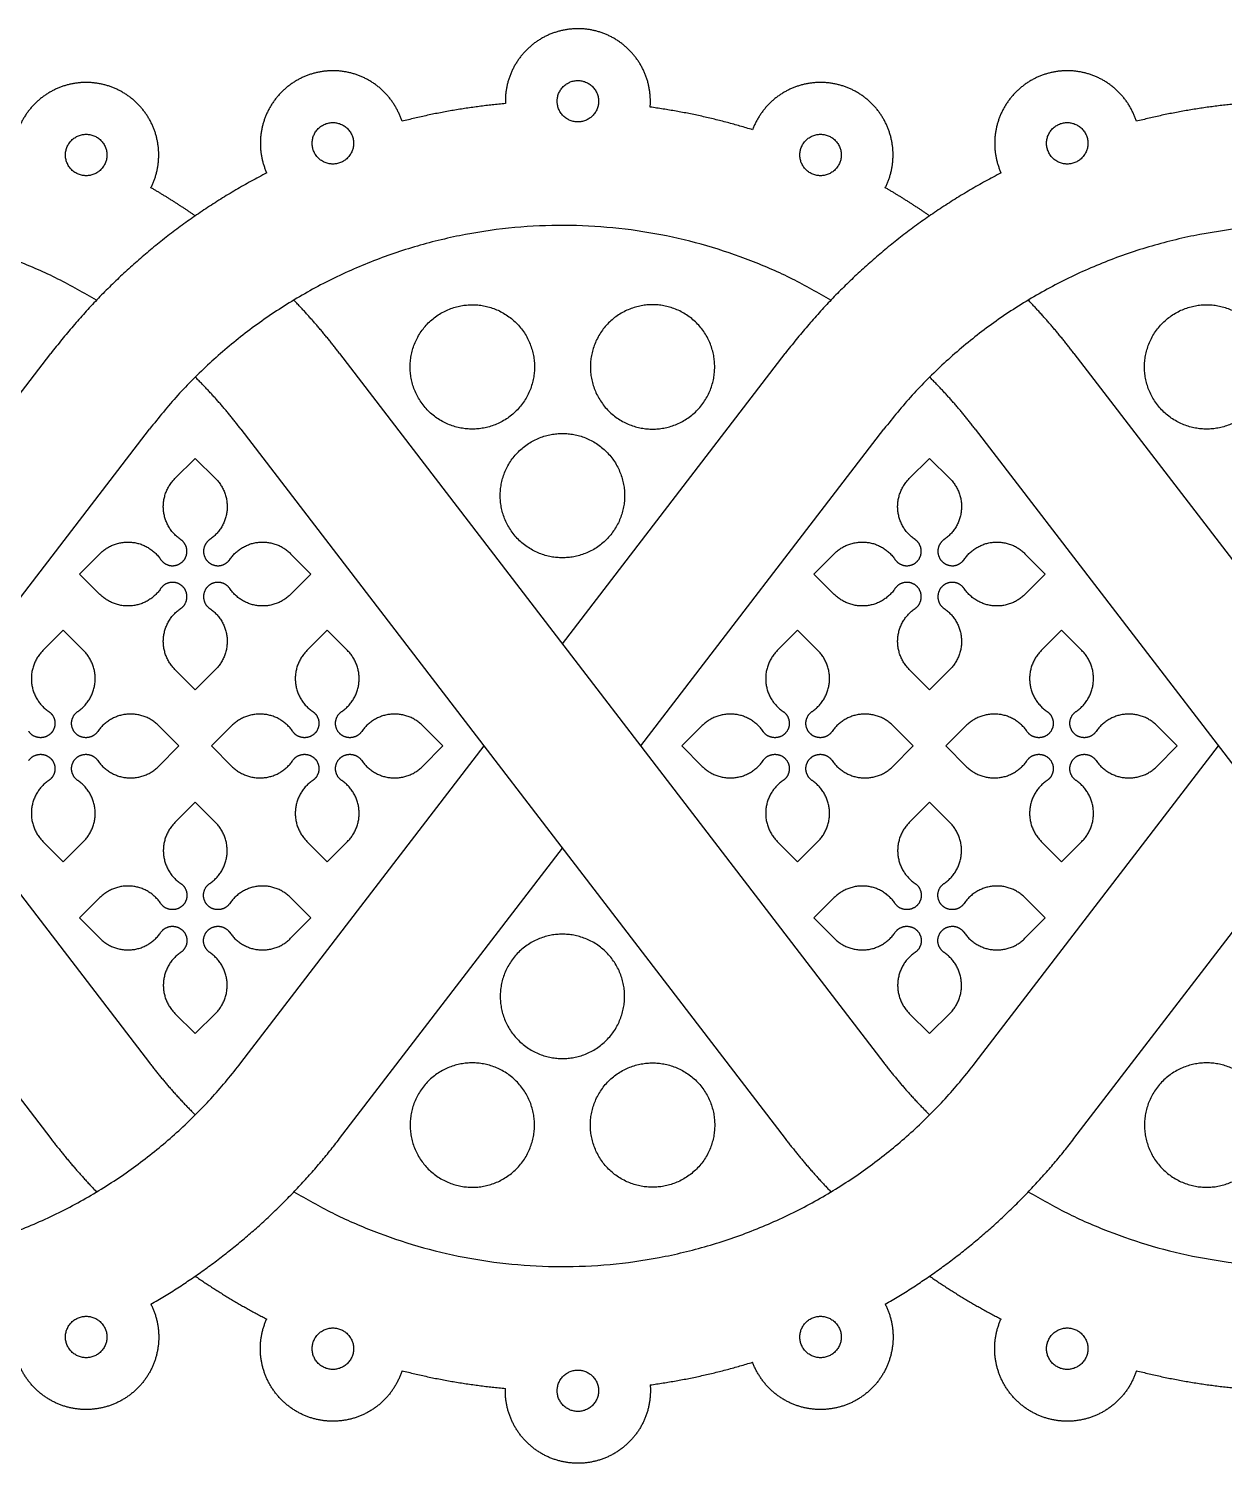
# Model space of a CAD drawing. Header units: millimetres. Extents: x -117 to 119, y -123 to 112.
# Drawn here: x -66.51 to -47.95, y -110.61 to -88.34 of the extents above; entities that cross this region are included whole.
import ezdxf

# ---------------------------------------------------------------- set-up
doc = ezdxf.new("R2010")
doc.units = ezdxf.units.MM
doc.header["$MEASUREMENT"] = 0
doc.layers.add('Layer 03', color=5, linetype='Continuous')

msp = doc.modelspace()

# ---------------------------------------------------------------- linework, layer by layer
at = {"layer": 'Layer 03'}
for p, q in [((-73.088, -93.378), (-64.638, -104.391)), ((-69.629, -97.886), (-66.169, -93.378)), ((-61.687, -93.378), (-53.236, -104.391)), ((-58.227, -97.886), (-54.768, -93.378)), ((-50.285, -93.378), (-41.835, -104.391)), ((-74.62, -94.553), (-66.169, -105.566)), ((-68.412, -99.472), (-64.638, -94.553)), ((-63.218, -94.553), (-54.768, -105.566)), ((-57.011, -99.472), (-53.236, -94.553)), ((-51.817, -94.553), (-43.366, -105.566)), ((-64.244, -95.322), (-63.928, -95.007)), ((-63.928, -95.007), (-63.612, -95.322)), ((-52.842, -95.322), (-52.527, -95.007)), ((-52.527, -95.007), (-52.211, -95.322)), ((-65.724, -96.803), (-65.408, -96.487)), ((-62.448, -96.487), (-62.132, -96.803)), ((-54.323, -96.803), (-54.007, -96.487)), ((-51.046, -96.487), (-50.731, -96.803)), ((-65.408, -97.118), (-65.724, -96.803)), ((-62.132, -96.803), (-62.448, -97.118)), ((-54.007, -97.118), (-54.323, -96.803)), ((-50.731, -96.803), (-51.046, -97.118)), ((-65.977, -97.676), (-66.293, -97.992)), ((-65.661, -97.992), (-65.977, -97.676)), ((-61.879, -97.676), (-62.195, -97.992)), ((-61.563, -97.992), (-61.879, -97.676)), ((-54.576, -97.676), (-54.891, -97.992)), ((-54.26, -97.992), (-54.576, -97.676)), ((-50.478, -97.676), (-50.793, -97.992)), ((-50.162, -97.992), (-50.478, -97.676)), ((-63.928, -98.599), (-64.244, -98.283)), ((-63.612, -98.283), (-63.928, -98.599)), ((-52.527, -98.599), (-52.842, -98.283)), ((-52.211, -98.283), (-52.527, -98.599)), ((-64.181, -99.472), (-64.497, -99.156)), ((-63.359, -99.156), (-63.675, -99.472)), ((-60.083, -99.472), (-60.399, -99.156)), ((-56.056, -99.156), (-56.372, -99.472)), ((-52.78, -99.472), (-53.095, -99.156)), ((-51.958, -99.156), (-52.274, -99.472)), ((-48.682, -99.472), (-48.997, -99.156)), ((-64.497, -99.788), (-64.181, -99.472)), ((-63.675, -99.472), (-63.359, -99.788)), ((-63.218, -104.391), (-59.444, -99.472)), ((-60.399, -99.788), (-60.083, -99.472)), ((-56.372, -99.472), (-56.056, -99.788)), ((-53.095, -99.788), (-52.78, -99.472)), ((-52.274, -99.472), (-51.958, -99.788)), ((-51.817, -104.391), (-48.043, -99.472)), ((-48.997, -99.788), (-48.682, -99.472)), ((-63.928, -100.345), (-64.244, -100.661)), ((-63.612, -100.661), (-63.928, -100.345)), ((-52.527, -100.345), (-52.842, -100.661)), ((-52.211, -100.661), (-52.527, -100.345)), ((-66.293, -100.952), (-65.977, -101.268)), ((-65.977, -101.268), (-65.661, -100.952)), ((-62.195, -100.952), (-61.879, -101.268)), ((-61.879, -101.268), (-61.563, -100.952)), ((-61.687, -105.566), (-58.227, -101.058)), ((-54.891, -100.952), (-54.576, -101.268)), ((-54.576, -101.268), (-54.26, -100.952)), ((-50.793, -100.952), (-50.478, -101.268)), ((-50.478, -101.268), (-50.162, -100.952)), ((-50.285, -105.566), (-46.826, -101.058)), ((-65.408, -101.826), (-65.724, -102.141)), ((-62.132, -102.141), (-62.448, -101.826)), ((-54.007, -101.826), (-54.323, -102.141)), ((-50.731, -102.141), (-51.046, -101.826)), ((-65.724, -102.141), (-65.408, -102.457)), ((-62.448, -102.457), (-62.132, -102.141)), ((-54.323, -102.141), (-54.007, -102.457)), ((-51.046, -102.457), (-50.731, -102.141)), ((-64.244, -103.622), (-63.928, -103.937)), ((-63.928, -103.937), (-63.612, -103.622)), ((-52.842, -103.622), (-52.527, -103.937)), ((-52.527, -103.937), (-52.211, -103.622))]:
    msp.add_line(p, q, dxfattribs=at)
for points, weights, knots in [([(-56.865, -89.555), (-56.826, -89.071), (-57.151, -88.711), (-57.476, -88.35), (-57.96, -88.339), (-58.445, -88.327), (-58.787, -88.671), (-59.129, -89.016), (-59.113, -89.501)], [1, 0.918404448974, 1, 0.918404448974, 1, 0.918404448974, 1, 0.918404448974, 1], [10.855154, 10.855154, 10.855154, 12.278841, 12.278841, 13.702528, 13.702528, 15.126215, 15.126215, 16.549902, 16.549902, 16.549902]), ([(-60.718, -89.776), (-60.865, -89.314), (-61.302, -89.103), (-61.738, -88.892), (-62.192, -89.065), (-62.645, -89.238), (-62.831, -89.686), (-63.017, -90.134), (-62.819, -90.577)], [1, 0.918404448974, 1, 0.918404448974, 1, 0.918404448974, 1, 0.918404448974, 1], [0.538457, 0.538457, 0.538457, 1.962144, 1.962144, 3.385831, 3.385831, 4.809518, 4.809518, 6.233205, 6.233205, 6.233205]), ([(-49.316, -89.776), (-49.463, -89.314), (-49.9, -89.103), (-50.337, -88.892), (-50.79, -89.065), (-51.244, -89.238), (-51.43, -89.686), (-51.616, -90.134), (-51.418, -90.577)], [1, 0.918404448974, 1, 0.918404448974, 1, 0.918404448974, 1, 0.918404448974, 1], [0.538457, 0.538457, 0.538457, 1.962144, 1.962144, 3.385831, 3.385831, 4.809518, 4.809518, 6.233205, 6.233205, 6.233205]), ([(-64.616, -90.807), (-64.397, -90.374), (-64.561, -89.917), (-64.726, -89.461), (-65.17, -89.267), (-65.615, -89.073), (-66.061, -89.262), (-66.508, -89.452), (-66.677, -89.907)], [1, 0.918404448974, 1, 0.918404448974, 1, 0.918404448974, 1, 0.918404448974, 1], [10.176278, 10.176278, 10.176278, 11.599965, 11.599965, 13.023652, 13.023652, 14.447339, 14.447339, 15.871026, 15.871026, 15.871026]), ([(-57.666, -89.464), (-57.666, -89.143), (-57.987, -89.143), (-58.309, -89.143), (-58.309, -89.464), (-58.309, -89.786), (-57.987, -89.786), (-57.666, -89.786), (-57.666, -89.464)], [1, 0.707106781187, 1, 0.707106781187, 1, 0.707106781187, 1, 0.707106781187, 1], [0, 0, 0, 0.785398, 0.785398, 1.570796, 1.570796, 2.356194, 2.356194, 3.141593, 3.141593, 3.141593]), ([(-53.215, -90.807), (-52.996, -90.374), (-53.16, -89.917), (-53.324, -89.461), (-53.769, -89.267), (-54.213, -89.073), (-54.66, -89.262), (-55.106, -89.452), (-55.275, -89.907)], [1, 0.918404448974, 1, 0.918404448974, 1, 0.918404448974, 1, 0.918404448974, 1], [10.176278, 10.176278, 10.176278, 11.599965, 11.599965, 13.023652, 13.023652, 14.447339, 14.447339, 15.871026, 15.871026, 15.871026]), ([(-61.469, -90.117), (-61.469, -89.795), (-61.791, -89.795), (-62.113, -89.795), (-62.113, -90.117), (-62.113, -90.439), (-61.791, -90.439), (-61.469, -90.439), (-61.469, -90.117)], [1, 0.707106781187, 1, 0.707106781187, 1, 0.707106781187, 1, 0.707106781187, 1], [0, 0, 0, 0.785398, 0.785398, 1.570796, 1.570796, 2.356194, 2.356194, 3.141593, 3.141593, 3.141593]), ([(-50.068, -90.117), (-50.068, -89.795), (-50.39, -89.795), (-50.711, -89.795), (-50.711, -90.117), (-50.711, -90.439), (-50.39, -90.439), (-50.068, -90.439), (-50.068, -90.117)], [1, 0.707106781187, 1, 0.707106781187, 1, 0.707106781187, 1, 0.707106781187, 1], [0, 0, 0, 0.785398, 0.785398, 1.570796, 1.570796, 2.356194, 2.356194, 3.141593, 3.141593, 3.141593]), ([(-65.299, -90.299), (-65.299, -89.977), (-65.621, -89.977), (-65.943, -89.977), (-65.943, -90.299), (-65.943, -90.62), (-65.621, -90.62), (-65.299, -90.62), (-65.299, -90.299)], [1, 0.707106781187, 1, 0.707106781187, 1, 0.707106781187, 1, 0.707106781187, 1], [0, 0, 0, 0.785398, 0.785398, 1.570796, 1.570796, 2.356194, 2.356194, 3.141593, 3.141593, 3.141593]), ([(-53.898, -90.299), (-53.898, -89.977), (-54.22, -89.977), (-54.541, -89.977), (-54.541, -90.299), (-54.541, -90.62), (-54.22, -90.62), (-53.898, -90.62), (-53.898, -90.299)], [1, 0.707106781187, 1, 0.707106781187, 1, 0.707106781187, 1, 0.707106781187, 1], [0, 0, 0, 0.785398, 0.785398, 1.570796, 1.570796, 2.356194, 2.356194, 3.141593, 3.141593, 3.141593]), ([(-59.627, -94.553), (-58.661, -94.553), (-58.661, -93.588), (-58.661, -92.623), (-59.627, -92.623), (-60.592, -92.623), (-60.592, -93.588), (-60.592, -94.553), (-59.627, -94.553)], [1, 0.707106781187, 1, 0.707106781187, 1, 0.707106781187, 1, 0.707106781187, 1], [0, 0, 0, 2.356194, 2.356194, 4.712389, 4.712389, 7.068583, 7.068583, 9.424778, 9.424778, 9.424778]), ([(-56.828, -94.553), (-57.793, -94.553), (-57.793, -93.588), (-57.793, -92.623), (-56.828, -92.623), (-55.863, -92.623), (-55.863, -93.588), (-55.863, -94.553), (-56.828, -94.553)], [1, 0.707106781187, 1, 0.707106781187, 1, 0.707106781187, 1, 0.707106781187, 1], [0, 0, 0, 2.356194, 2.356194, 4.712389, 4.712389, 7.068583, 7.068583, 9.424778, 9.424778, 9.424778]), ([(-48.225, -94.553), (-47.26, -94.553), (-47.26, -93.588), (-47.26, -92.623), (-48.225, -92.623), (-49.19, -92.623), (-49.19, -93.588), (-49.19, -94.553), (-48.225, -94.553)], [1, 0.707106781187, 1, 0.707106781187, 1, 0.707106781187, 1, 0.707106781187, 1], [0, 0, 0, 2.356194, 2.356194, 4.712389, 4.712389, 7.068583, 7.068583, 9.424778, 9.424778, 9.424778]), ([(-58.227, -96.551), (-57.262, -96.551), (-57.262, -95.586), (-57.262, -94.621), (-58.227, -94.621), (-59.193, -94.621), (-59.193, -95.586), (-59.193, -96.551), (-58.227, -96.551)], [1, 0.707106781187, 1, 0.707106781187, 1, 0.707106781187, 1, 0.707106781187, 1], [0, 0, 0, 2.356194, 2.356194, 4.712389, 4.712389, 7.068583, 7.068583, 9.424778, 9.424778, 9.424778]), ([(-64.155, -96.266), (-64.394, -96.103), (-64.421, -95.815), (-64.448, -95.527), (-64.244, -95.322)], [1, 0.904863889332, 1, 0.904863889332, 1], [40.235161, 40.235161, 40.235161, 41.044166, 41.044166, 41.853171, 41.853171, 41.853171]), ([(-63.612, -95.322), (-63.408, -95.527), (-63.435, -95.815), (-63.462, -96.103), (-63.701, -96.266)], [1, 0.904863889332, 1, 0.904863889332, 1], [20.19797, 20.19797, 20.19797, 21.006976, 21.006976, 21.815981, 21.815981, 21.815981]), ([(-52.753, -96.266), (-52.993, -96.103), (-53.02, -95.815), (-53.047, -95.527), (-52.842, -95.322)], [1, 0.904863889332, 1, 0.904863889332, 1], [40.235161, 40.235161, 40.235161, 41.044166, 41.044166, 41.853171, 41.853171, 41.853171]), ([(-52.211, -95.322), (-52.006, -95.527), (-52.034, -95.815), (-52.061, -96.103), (-52.3, -96.266)], [1, 0.904863889332, 1, 0.904863889332, 1], [20.19797, 20.19797, 20.19797, 21.006976, 21.006976, 21.815981, 21.815981, 21.815981]), ([(-65.408, -96.487), (-65.204, -96.282), (-64.916, -96.309), (-64.628, -96.337), (-64.465, -96.576)], [1, 0.904854530768, 1, 0.904854530768, 1], [37.441541, 37.441541, 37.441541, 38.250627, 38.250627, 39.059714, 39.059714, 39.059714]), ([(-64.465, -96.576), (-64.406, -96.663), (-64.301, -96.673), (-64.197, -96.682), (-64.122, -96.608), (-64.048, -96.534), (-64.058, -96.429), (-64.068, -96.325), (-64.155, -96.266)], [1, 0.904841645654, 1, 0.904841645654, 1, 0.904841645654, 1, 0.904841645654, 1], [39.059714, 39.059714, 39.059714, 39.353575, 39.353575, 39.647437, 39.647437, 39.941299, 39.941299, 40.235161, 40.235161, 40.235161]), ([(-63.701, -96.266), (-63.788, -96.325), (-63.798, -96.429), (-63.808, -96.534), (-63.734, -96.608), (-63.659, -96.682), (-63.555, -96.673), (-63.45, -96.663), (-63.391, -96.576)], [1, 0.904841645653, 1, 0.904841645653, 1, 0.904841645653, 1, 0.904841645653, 1], [21.815981, 21.815981, 21.815981, 22.109843, 22.109843, 22.403704, 22.403704, 22.697566, 22.697566, 22.991428, 22.991428, 22.991428]), ([(-63.391, -96.576), (-63.228, -96.337), (-62.94, -96.309), (-62.652, -96.282), (-62.448, -96.487)], [1, 0.904854530768, 1, 0.904854530768, 1], [22.991428, 22.991428, 22.991428, 23.800514, 23.800514, 24.6096, 24.6096, 24.6096]), ([(-54.007, -96.487), (-53.802, -96.282), (-53.514, -96.309), (-53.226, -96.337), (-53.064, -96.576)], [1, 0.904854530768, 1, 0.904854530768, 1], [37.441541, 37.441541, 37.441541, 38.250627, 38.250627, 39.059714, 39.059714, 39.059714]), ([(-53.064, -96.576), (-53.005, -96.663), (-52.9, -96.673), (-52.795, -96.682), (-52.721, -96.608), (-52.647, -96.534), (-52.657, -96.429), (-52.667, -96.325), (-52.753, -96.266)], [1, 0.904841645654, 1, 0.904841645654, 1, 0.904841645654, 1, 0.904841645654, 1], [39.059714, 39.059714, 39.059714, 39.353575, 39.353575, 39.647437, 39.647437, 39.941299, 39.941299, 40.235161, 40.235161, 40.235161]), ([(-52.3, -96.266), (-52.387, -96.325), (-52.397, -96.429), (-52.407, -96.534), (-52.332, -96.608), (-52.258, -96.682), (-52.153, -96.673), (-52.049, -96.663), (-51.99, -96.576)], [1, 0.904841645653, 1, 0.904841645653, 1, 0.904841645653, 1, 0.904841645653, 1], [21.815981, 21.815981, 21.815981, 22.109843, 22.109843, 22.403704, 22.403704, 22.697566, 22.697566, 22.991428, 22.991428, 22.991428]), ([(-51.99, -96.576), (-51.827, -96.337), (-51.539, -96.309), (-51.251, -96.282), (-51.046, -96.487)], [1, 0.904854530768, 1, 0.904854530768, 1], [22.991428, 22.991428, 22.991428, 23.800514, 23.800514, 24.6096, 24.6096, 24.6096]), ([(-64.465, -97.029), (-64.628, -97.269), (-64.916, -97.296), (-65.204, -97.323), (-65.408, -97.118)], [1, 0.904854530768, 1, 0.904854530768, 1], [34.487142, 34.487142, 34.487142, 35.296228, 35.296228, 36.105314, 36.105314, 36.105314]), ([(-64.155, -97.34), (-64.068, -97.281), (-64.058, -97.176), (-64.048, -97.071), (-64.122, -96.997), (-64.197, -96.923), (-64.301, -96.933), (-64.406, -96.942), (-64.465, -97.029)], [1, 0.904841645653, 1, 0.904841645653, 1, 0.904841645653, 1, 0.904841645653, 1], [33.311695, 33.311695, 33.311695, 33.605557, 33.605557, 33.899418, 33.899418, 34.19328, 34.19328, 34.487142, 34.487142, 34.487142]), ([(-63.391, -97.029), (-63.45, -96.942), (-63.555, -96.933), (-63.659, -96.923), (-63.734, -96.997), (-63.808, -97.071), (-63.798, -97.176), (-63.788, -97.281), (-63.701, -97.34)], [1, 0.904841645653, 1, 0.904841645653, 1, 0.904841645653, 1, 0.904841645653, 1], [27.564, 27.564, 27.564, 27.857861, 27.857861, 28.151723, 28.151723, 28.445585, 28.445585, 28.739447, 28.739447, 28.739447]), ([(-62.448, -97.118), (-62.652, -97.323), (-62.94, -97.296), (-63.228, -97.269), (-63.391, -97.029)], [1, 0.904854530768, 1, 0.904854530768, 1], [25.945827, 25.945827, 25.945827, 26.754913, 26.754913, 27.564, 27.564, 27.564]), ([(-53.064, -97.029), (-53.226, -97.269), (-53.514, -97.296), (-53.802, -97.323), (-54.007, -97.118)], [1, 0.904854530768, 1, 0.904854530768, 1], [34.487142, 34.487142, 34.487142, 35.296228, 35.296228, 36.105314, 36.105314, 36.105314]), ([(-52.753, -97.34), (-52.667, -97.281), (-52.657, -97.176), (-52.647, -97.071), (-52.721, -96.997), (-52.795, -96.923), (-52.9, -96.933), (-53.005, -96.942), (-53.064, -97.029)], [1, 0.904841645653, 1, 0.904841645653, 1, 0.904841645653, 1, 0.904841645653, 1], [33.311695, 33.311695, 33.311695, 33.605557, 33.605557, 33.899418, 33.899418, 34.19328, 34.19328, 34.487142, 34.487142, 34.487142]), ([(-51.99, -97.029), (-52.049, -96.942), (-52.153, -96.933), (-52.258, -96.923), (-52.332, -96.997), (-52.407, -97.071), (-52.397, -97.176), (-52.387, -97.281), (-52.3, -97.34)], [1, 0.904841645653, 1, 0.904841645653, 1, 0.904841645653, 1, 0.904841645653, 1], [27.564, 27.564, 27.564, 27.857861, 27.857861, 28.151723, 28.151723, 28.445585, 28.445585, 28.739447, 28.739447, 28.739447]), ([(-51.046, -97.118), (-51.251, -97.323), (-51.539, -97.296), (-51.827, -97.269), (-51.99, -97.029)], [1, 0.904854530768, 1, 0.904854530768, 1], [25.945827, 25.945827, 25.945827, 26.754913, 26.754913, 27.564, 27.564, 27.564]), ([(-64.244, -98.283), (-64.448, -98.078), (-64.421, -97.79), (-64.394, -97.502), (-64.155, -97.34)], [1, 0.904863889332, 1, 0.904863889332, 1], [31.693684, 31.693684, 31.693684, 32.50269, 32.50269, 33.311695, 33.311695, 33.311695]), ([(-63.701, -97.34), (-63.462, -97.502), (-63.435, -97.79), (-63.408, -98.078), (-63.612, -98.283)], [1, 0.904863889332, 1, 0.904863889332, 1], [28.739447, 28.739447, 28.739447, 29.548452, 29.548452, 30.357457, 30.357457, 30.357457]), ([(-52.842, -98.283), (-53.047, -98.078), (-53.02, -97.79), (-52.993, -97.502), (-52.753, -97.34)], [1, 0.904863889332, 1, 0.904863889332, 1], [31.693684, 31.693684, 31.693684, 32.50269, 32.50269, 33.311695, 33.311695, 33.311695]), ([(-52.3, -97.34), (-52.061, -97.502), (-52.034, -97.79), (-52.006, -98.078), (-52.211, -98.283)], [1, 0.904863889332, 1, 0.904863889332, 1], [28.739447, 28.739447, 28.739447, 29.548452, 29.548452, 30.357457, 30.357457, 30.357457]), ([(-66.293, -97.992), (-66.497, -98.196), (-66.47, -98.484), (-66.443, -98.772), (-66.204, -98.935)], [1, 0.904863889332, 1, 0.904863889332, 1], [31.693684, 31.693684, 31.693684, 32.50269, 32.50269, 33.311695, 33.311695, 33.311695]), ([(-65.75, -98.935), (-65.511, -98.772), (-65.484, -98.484), (-65.457, -98.196), (-65.661, -97.992)], [1, 0.904863889332, 1, 0.904863889332, 1], [28.739447, 28.739447, 28.739447, 29.548452, 29.548452, 30.357457, 30.357457, 30.357457]), ([(-62.195, -97.992), (-62.399, -98.196), (-62.372, -98.484), (-62.345, -98.772), (-62.106, -98.935)], [1, 0.904863889332, 1, 0.904863889332, 1], [31.693684, 31.693684, 31.693684, 32.50269, 32.50269, 33.311695, 33.311695, 33.311695]), ([(-61.652, -98.935), (-61.413, -98.772), (-61.386, -98.484), (-61.359, -98.196), (-61.563, -97.992)], [1, 0.904863889332, 1, 0.904863889332, 1], [28.739447, 28.739447, 28.739447, 29.548452, 29.548452, 30.357457, 30.357457, 30.357457]), ([(-54.891, -97.992), (-55.096, -98.196), (-55.069, -98.484), (-55.042, -98.772), (-54.802, -98.935)], [1, 0.904863889332, 1, 0.904863889332, 1], [31.693684, 31.693684, 31.693684, 32.50269, 32.50269, 33.311695, 33.311695, 33.311695]), ([(-54.349, -98.935), (-54.11, -98.772), (-54.083, -98.484), (-54.055, -98.196), (-54.26, -97.992)], [1, 0.904863889332, 1, 0.904863889332, 1], [28.739447, 28.739447, 28.739447, 29.548452, 29.548452, 30.357457, 30.357457, 30.357457]), ([(-50.793, -97.992), (-50.998, -98.196), (-50.971, -98.484), (-50.944, -98.772), (-50.704, -98.935)], [1, 0.904863889332, 1, 0.904863889332, 1], [31.693684, 31.693684, 31.693684, 32.50269, 32.50269, 33.311695, 33.311695, 33.311695]), ([(-50.251, -98.935), (-50.012, -98.772), (-49.985, -98.484), (-49.957, -98.196), (-50.162, -97.992)], [1, 0.904863889332, 1, 0.904863889332, 1], [28.739447, 28.739447, 28.739447, 29.548452, 29.548452, 30.357457, 30.357457, 30.357457]), ([(-66.204, -98.935), (-66.117, -98.994), (-66.107, -99.099), (-66.097, -99.203), (-66.171, -99.278), (-66.246, -99.352), (-66.35, -99.342), (-66.455, -99.332), (-66.514, -99.245)], [1, 0.904841645653, 1, 0.904841645653, 1, 0.904841645653, 1, 0.904841645653, 1], [33.311695, 33.311695, 33.311695, 33.605557, 33.605557, 33.899418, 33.899418, 34.19328, 34.19328, 34.487142, 34.487142, 34.487142]), ([(-65.44, -99.245), (-65.499, -99.332), (-65.604, -99.342), (-65.708, -99.352), (-65.783, -99.278), (-65.857, -99.203), (-65.847, -99.099), (-65.837, -98.994), (-65.75, -98.935)], [1, 0.904841645653, 1, 0.904841645653, 1, 0.904841645653, 1, 0.904841645653, 1], [27.564, 27.564, 27.564, 27.857861, 27.857861, 28.151723, 28.151723, 28.445585, 28.445585, 28.739447, 28.739447, 28.739447]), ([(-64.497, -99.156), (-64.701, -98.952), (-64.989, -98.979), (-65.277, -99.006), (-65.44, -99.245)], [1, 0.904854530768, 1, 0.904854530768, 1], [25.945827, 25.945827, 25.945827, 26.754913, 26.754913, 27.564, 27.564, 27.564]), ([(-62.416, -99.245), (-62.579, -99.006), (-62.867, -98.979), (-63.155, -98.952), (-63.359, -99.156)], [1, 0.904854530768, 1, 0.904854530768, 1], [34.487142, 34.487142, 34.487142, 35.296228, 35.296228, 36.105314, 36.105314, 36.105314]), ([(-62.106, -98.935), (-62.019, -98.994), (-62.009, -99.099), (-61.999, -99.203), (-62.073, -99.278), (-62.148, -99.352), (-62.252, -99.342), (-62.357, -99.332), (-62.416, -99.245)], [1, 0.904841645654, 1, 0.904841645654, 1, 0.904841645654, 1, 0.904841645654, 1], [33.311695, 33.311695, 33.311695, 33.605557, 33.605557, 33.899418, 33.899418, 34.19328, 34.19328, 34.487142, 34.487142, 34.487142]), ([(-61.342, -99.245), (-61.401, -99.332), (-61.506, -99.342), (-61.61, -99.352), (-61.685, -99.278), (-61.759, -99.203), (-61.749, -99.099), (-61.739, -98.994), (-61.652, -98.935)], [1, 0.904841645653, 1, 0.904841645653, 1, 0.904841645653, 1, 0.904841645653, 1], [27.564, 27.564, 27.564, 27.857861, 27.857861, 28.151723, 28.151723, 28.445585, 28.445585, 28.739447, 28.739447, 28.739447]), ([(-60.399, -99.156), (-60.603, -98.952), (-60.891, -98.979), (-61.179, -99.006), (-61.342, -99.245)], [1, 0.904854530768, 1, 0.904854530768, 1], [25.945827, 25.945827, 25.945827, 26.754913, 26.754913, 27.564, 27.564, 27.564]), ([(-55.113, -99.245), (-55.275, -99.006), (-55.563, -98.979), (-55.851, -98.952), (-56.056, -99.156)], [1, 0.904854530768, 1, 0.904854530768, 1], [34.487142, 34.487142, 34.487142, 35.296228, 35.296228, 36.105314, 36.105314, 36.105314]), ([(-54.802, -98.935), (-54.716, -98.994), (-54.706, -99.099), (-54.696, -99.203), (-54.77, -99.278), (-54.844, -99.352), (-54.949, -99.342), (-55.054, -99.332), (-55.113, -99.245)], [1, 0.904841645653, 1, 0.904841645653, 1, 0.904841645653, 1, 0.904841645653, 1], [33.311695, 33.311695, 33.311695, 33.605557, 33.605557, 33.899418, 33.899418, 34.19328, 34.19328, 34.487142, 34.487142, 34.487142]), ([(-54.039, -99.245), (-54.098, -99.332), (-54.202, -99.342), (-54.307, -99.352), (-54.381, -99.278), (-54.456, -99.203), (-54.446, -99.099), (-54.436, -98.994), (-54.349, -98.935)], [1, 0.904841645653, 1, 0.904841645653, 1, 0.904841645653, 1, 0.904841645653, 1], [27.564, 27.564, 27.564, 27.857861, 27.857861, 28.151723, 28.151723, 28.445585, 28.445585, 28.739447, 28.739447, 28.739447]), ([(-53.095, -99.156), (-53.3, -98.952), (-53.588, -98.979), (-53.876, -99.006), (-54.039, -99.245)], [1, 0.904854530768, 1, 0.904854530768, 1], [25.945827, 25.945827, 25.945827, 26.754913, 26.754913, 27.564, 27.564, 27.564]), ([(-51.015, -99.245), (-51.177, -99.006), (-51.465, -98.979), (-51.753, -98.952), (-51.958, -99.156)], [1, 0.904854530768, 1, 0.904854530768, 1], [34.487142, 34.487142, 34.487142, 35.296228, 35.296228, 36.105314, 36.105314, 36.105314]), ([(-50.704, -98.935), (-50.618, -98.994), (-50.608, -99.099), (-50.598, -99.203), (-50.672, -99.278), (-50.746, -99.352), (-50.851, -99.342), (-50.956, -99.332), (-51.015, -99.245)], [1, 0.904841645654, 1, 0.904841645654, 1, 0.904841645654, 1, 0.904841645654, 1], [33.311695, 33.311695, 33.311695, 33.605557, 33.605557, 33.899418, 33.899418, 34.19328, 34.19328, 34.487142, 34.487142, 34.487142]), ([(-49.941, -99.245), (-50, -99.332), (-50.104, -99.342), (-50.209, -99.352), (-50.283, -99.278), (-50.358, -99.203), (-50.348, -99.099), (-50.338, -98.994), (-50.251, -98.935)], [1, 0.904841645653, 1, 0.904841645653, 1, 0.904841645653, 1, 0.904841645653, 1], [27.564, 27.564, 27.564, 27.857861, 27.857861, 28.151723, 28.151723, 28.445585, 28.445585, 28.739447, 28.739447, 28.739447]), ([(-48.997, -99.156), (-49.202, -98.952), (-49.49, -98.979), (-49.778, -99.006), (-49.941, -99.245)], [1, 0.904854530768, 1, 0.904854530768, 1], [25.945827, 25.945827, 25.945827, 26.754913, 26.754913, 27.564, 27.564, 27.564]), ([(-66.514, -99.699), (-66.455, -99.612), (-66.35, -99.602), (-66.246, -99.592), (-66.171, -99.666), (-66.097, -99.741), (-66.107, -99.845), (-66.117, -99.95), (-66.204, -100.009)], [1, 0.904841645653, 1, 0.904841645653, 1, 0.904841645653, 1, 0.904841645653, 1], [39.059714, 39.059714, 39.059714, 39.353575, 39.353575, 39.647437, 39.647437, 39.941299, 39.941299, 40.235161, 40.235161, 40.235161]), ([(-65.75, -100.009), (-65.837, -99.95), (-65.847, -99.845), (-65.857, -99.741), (-65.783, -99.666), (-65.708, -99.592), (-65.604, -99.602), (-65.499, -99.612), (-65.44, -99.699)], [1, 0.904841645653, 1, 0.904841645653, 1, 0.904841645653, 1, 0.904841645653, 1], [21.815981, 21.815981, 21.815981, 22.109843, 22.109843, 22.403704, 22.403704, 22.697566, 22.697566, 22.991428, 22.991428, 22.991428]), ([(-65.44, -99.699), (-65.277, -99.938), (-64.989, -99.965), (-64.701, -99.992), (-64.497, -99.788)], [1, 0.904854530768, 1, 0.904854530768, 1], [22.991428, 22.991428, 22.991428, 23.800514, 23.800514, 24.6096, 24.6096, 24.6096]), ([(-63.359, -99.788), (-63.155, -99.992), (-62.867, -99.965), (-62.579, -99.938), (-62.416, -99.699)], [1, 0.904854530768, 1, 0.904854530768, 1], [37.441541, 37.441541, 37.441541, 38.250627, 38.250627, 39.059714, 39.059714, 39.059714]), ([(-62.416, -99.699), (-62.357, -99.612), (-62.252, -99.602), (-62.148, -99.592), (-62.073, -99.666), (-61.999, -99.741), (-62.009, -99.845), (-62.019, -99.95), (-62.106, -100.009)], [1, 0.904841645654, 1, 0.904841645654, 1, 0.904841645654, 1, 0.904841645654, 1], [39.059714, 39.059714, 39.059714, 39.353575, 39.353575, 39.647437, 39.647437, 39.941299, 39.941299, 40.235161, 40.235161, 40.235161]), ([(-61.652, -100.009), (-61.739, -99.95), (-61.749, -99.845), (-61.759, -99.741), (-61.685, -99.666), (-61.61, -99.592), (-61.506, -99.602), (-61.401, -99.612), (-61.342, -99.699)], [1, 0.904841645653, 1, 0.904841645653, 1, 0.904841645653, 1, 0.904841645653, 1], [21.815981, 21.815981, 21.815981, 22.109843, 22.109843, 22.403704, 22.403704, 22.697566, 22.697566, 22.991428, 22.991428, 22.991428]), ([(-61.342, -99.699), (-61.179, -99.938), (-60.891, -99.965), (-60.603, -99.992), (-60.399, -99.788)], [1, 0.904854530768, 1, 0.904854530768, 1], [22.991428, 22.991428, 22.991428, 23.800514, 23.800514, 24.6096, 24.6096, 24.6096]), ([(-56.056, -99.788), (-55.851, -99.992), (-55.563, -99.965), (-55.275, -99.938), (-55.113, -99.699)], [1, 0.904854530768, 1, 0.904854530768, 1], [37.441541, 37.441541, 37.441541, 38.250627, 38.250627, 39.059714, 39.059714, 39.059714]), ([(-55.113, -99.699), (-55.054, -99.612), (-54.949, -99.602), (-54.844, -99.592), (-54.77, -99.666), (-54.696, -99.741), (-54.706, -99.845), (-54.716, -99.95), (-54.802, -100.009)], [1, 0.904841645653, 1, 0.904841645653, 1, 0.904841645653, 1, 0.904841645653, 1], [39.059714, 39.059714, 39.059714, 39.353575, 39.353575, 39.647437, 39.647437, 39.941299, 39.941299, 40.235161, 40.235161, 40.235161]), ([(-54.349, -100.009), (-54.436, -99.95), (-54.446, -99.845), (-54.456, -99.741), (-54.381, -99.666), (-54.307, -99.592), (-54.202, -99.602), (-54.098, -99.612), (-54.039, -99.699)], [1, 0.904841645653, 1, 0.904841645653, 1, 0.904841645653, 1, 0.904841645653, 1], [21.815981, 21.815981, 21.815981, 22.109843, 22.109843, 22.403704, 22.403704, 22.697566, 22.697566, 22.991428, 22.991428, 22.991428]), ([(-54.039, -99.699), (-53.876, -99.938), (-53.588, -99.965), (-53.3, -99.992), (-53.095, -99.788)], [1, 0.904854530768, 1, 0.904854530768, 1], [22.991428, 22.991428, 22.991428, 23.800514, 23.800514, 24.6096, 24.6096, 24.6096]), ([(-51.958, -99.788), (-51.753, -99.992), (-51.465, -99.965), (-51.177, -99.938), (-51.015, -99.699)], [1, 0.904854530768, 1, 0.904854530768, 1], [37.441541, 37.441541, 37.441541, 38.250627, 38.250627, 39.059714, 39.059714, 39.059714]), ([(-51.015, -99.699), (-50.956, -99.612), (-50.851, -99.602), (-50.746, -99.592), (-50.672, -99.666), (-50.598, -99.741), (-50.608, -99.845), (-50.618, -99.95), (-50.704, -100.009)], [1, 0.904841645654, 1, 0.904841645654, 1, 0.904841645654, 1, 0.904841645654, 1], [39.059714, 39.059714, 39.059714, 39.353575, 39.353575, 39.647437, 39.647437, 39.941299, 39.941299, 40.235161, 40.235161, 40.235161]), ([(-50.251, -100.009), (-50.338, -99.95), (-50.348, -99.845), (-50.358, -99.741), (-50.283, -99.666), (-50.209, -99.592), (-50.104, -99.602), (-50, -99.612), (-49.941, -99.699)], [1, 0.904841645653, 1, 0.904841645653, 1, 0.904841645653, 1, 0.904841645653, 1], [21.815981, 21.815981, 21.815981, 22.109843, 22.109843, 22.403704, 22.403704, 22.697566, 22.697566, 22.991428, 22.991428, 22.991428]), ([(-49.941, -99.699), (-49.778, -99.938), (-49.49, -99.965), (-49.202, -99.992), (-48.997, -99.788)], [1, 0.904854530768, 1, 0.904854530768, 1], [22.991428, 22.991428, 22.991428, 23.800514, 23.800514, 24.6096, 24.6096, 24.6096]), ([(-66.204, -100.009), (-66.443, -100.172), (-66.47, -100.46), (-66.497, -100.748), (-66.293, -100.952)], [1, 0.904863889332, 1, 0.904863889332, 1], [40.235161, 40.235161, 40.235161, 41.044166, 41.044166, 41.853171, 41.853171, 41.853171]), ([(-65.661, -100.952), (-65.457, -100.748), (-65.484, -100.46), (-65.511, -100.172), (-65.75, -100.009)], [1, 0.904863889332, 1, 0.904863889332, 1], [20.19797, 20.19797, 20.19797, 21.006976, 21.006976, 21.815981, 21.815981, 21.815981]), ([(-62.106, -100.009), (-62.345, -100.172), (-62.372, -100.46), (-62.399, -100.748), (-62.195, -100.952)], [1, 0.904863889332, 1, 0.904863889332, 1], [40.235161, 40.235161, 40.235161, 41.044166, 41.044166, 41.853171, 41.853171, 41.853171]), ([(-61.563, -100.952), (-61.359, -100.748), (-61.386, -100.46), (-61.413, -100.172), (-61.652, -100.009)], [1, 0.904863889332, 1, 0.904863889332, 1], [20.19797, 20.19797, 20.19797, 21.006976, 21.006976, 21.815981, 21.815981, 21.815981]), ([(-54.802, -100.009), (-55.042, -100.172), (-55.069, -100.46), (-55.096, -100.748), (-54.891, -100.952)], [1, 0.904863889332, 1, 0.904863889332, 1], [40.235161, 40.235161, 40.235161, 41.044166, 41.044166, 41.853171, 41.853171, 41.853171]), ([(-54.26, -100.952), (-54.055, -100.748), (-54.083, -100.46), (-54.11, -100.172), (-54.349, -100.009)], [1, 0.904863889332, 1, 0.904863889332, 1], [20.19797, 20.19797, 20.19797, 21.006976, 21.006976, 21.815981, 21.815981, 21.815981]), ([(-50.704, -100.009), (-50.944, -100.172), (-50.971, -100.46), (-50.998, -100.748), (-50.793, -100.952)], [1, 0.904863889332, 1, 0.904863889332, 1], [40.235161, 40.235161, 40.235161, 41.044166, 41.044166, 41.853171, 41.853171, 41.853171]), ([(-50.162, -100.952), (-49.957, -100.748), (-49.985, -100.46), (-50.012, -100.172), (-50.251, -100.009)], [1, 0.904863889332, 1, 0.904863889332, 1], [20.19797, 20.19797, 20.19797, 21.006976, 21.006976, 21.815981, 21.815981, 21.815981]), ([(-64.244, -100.661), (-64.448, -100.866), (-64.421, -101.154), (-64.394, -101.442), (-64.155, -101.604)], [1, 0.904863889332, 1, 0.904863889332, 1], [31.693684, 31.693684, 31.693684, 32.50269, 32.50269, 33.311695, 33.311695, 33.311695]), ([(-63.701, -101.604), (-63.462, -101.442), (-63.435, -101.154), (-63.408, -100.866), (-63.612, -100.661)], [1, 0.904863889332, 1, 0.904863889332, 1], [28.739447, 28.739447, 28.739447, 29.548452, 29.548452, 30.357457, 30.357457, 30.357457]), ([(-52.842, -100.661), (-53.047, -100.866), (-53.02, -101.154), (-52.993, -101.442), (-52.753, -101.604)], [1, 0.904863889332, 1, 0.904863889332, 1], [31.693684, 31.693684, 31.693684, 32.50269, 32.50269, 33.311695, 33.311695, 33.311695]), ([(-52.3, -101.604), (-52.061, -101.442), (-52.034, -101.154), (-52.006, -100.866), (-52.211, -100.661)], [1, 0.904863889332, 1, 0.904863889332, 1], [28.739447, 28.739447, 28.739447, 29.548452, 29.548452, 30.357457, 30.357457, 30.357457]), ([(-64.465, -101.915), (-64.628, -101.675), (-64.916, -101.648), (-65.204, -101.621), (-65.408, -101.826)], [1, 0.904854530768, 1, 0.904854530768, 1], [34.487142, 34.487142, 34.487142, 35.296228, 35.296228, 36.105314, 36.105314, 36.105314]), ([(-64.155, -101.604), (-64.068, -101.663), (-64.058, -101.768), (-64.048, -101.873), (-64.122, -101.947), (-64.197, -102.021), (-64.301, -102.011), (-64.406, -102.002), (-64.465, -101.915)], [1, 0.904841645653, 1, 0.904841645653, 1, 0.904841645653, 1, 0.904841645653, 1], [33.311695, 33.311695, 33.311695, 33.605557, 33.605557, 33.899418, 33.899418, 34.19328, 34.19328, 34.487142, 34.487142, 34.487142]), ([(-63.391, -101.915), (-63.45, -102.002), (-63.555, -102.011), (-63.659, -102.021), (-63.734, -101.947), (-63.808, -101.873), (-63.798, -101.768), (-63.788, -101.663), (-63.701, -101.604)], [1, 0.904841645653, 1, 0.904841645653, 1, 0.904841645653, 1, 0.904841645653, 1], [27.564, 27.564, 27.564, 27.857861, 27.857861, 28.151723, 28.151723, 28.445585, 28.445585, 28.739447, 28.739447, 28.739447]), ([(-62.448, -101.826), (-62.652, -101.621), (-62.94, -101.648), (-63.228, -101.675), (-63.391, -101.915)], [1, 0.904854530768, 1, 0.904854530768, 1], [25.945827, 25.945827, 25.945827, 26.754913, 26.754913, 27.564, 27.564, 27.564]), ([(-53.064, -101.915), (-53.226, -101.675), (-53.514, -101.648), (-53.802, -101.621), (-54.007, -101.826)], [1, 0.904854530768, 1, 0.904854530768, 1], [34.487142, 34.487142, 34.487142, 35.296228, 35.296228, 36.105314, 36.105314, 36.105314]), ([(-52.753, -101.604), (-52.667, -101.663), (-52.657, -101.768), (-52.647, -101.873), (-52.721, -101.947), (-52.795, -102.021), (-52.9, -102.011), (-53.005, -102.002), (-53.064, -101.915)], [1, 0.904841645653, 1, 0.904841645653, 1, 0.904841645653, 1, 0.904841645653, 1], [33.311695, 33.311695, 33.311695, 33.605557, 33.605557, 33.899418, 33.899418, 34.19328, 34.19328, 34.487142, 34.487142, 34.487142]), ([(-51.99, -101.915), (-52.049, -102.002), (-52.153, -102.011), (-52.258, -102.021), (-52.332, -101.947), (-52.407, -101.873), (-52.397, -101.768), (-52.387, -101.663), (-52.3, -101.604)], [1, 0.904841645653, 1, 0.904841645653, 1, 0.904841645653, 1, 0.904841645653, 1], [27.564, 27.564, 27.564, 27.857861, 27.857861, 28.151723, 28.151723, 28.445585, 28.445585, 28.739447, 28.739447, 28.739447]), ([(-51.046, -101.826), (-51.251, -101.621), (-51.539, -101.648), (-51.827, -101.675), (-51.99, -101.915)], [1, 0.904854530768, 1, 0.904854530768, 1], [25.945827, 25.945827, 25.945827, 26.754913, 26.754913, 27.564, 27.564, 27.564]), ([(-65.408, -102.457), (-65.204, -102.662), (-64.916, -102.635), (-64.628, -102.607), (-64.465, -102.368)], [1, 0.904854530768, 1, 0.904854530768, 1], [37.441541, 37.441541, 37.441541, 38.250627, 38.250627, 39.059714, 39.059714, 39.059714]), ([(-64.465, -102.368), (-64.406, -102.281), (-64.301, -102.271), (-64.197, -102.262), (-64.122, -102.336), (-64.048, -102.41), (-64.058, -102.515), (-64.068, -102.619), (-64.155, -102.678)], [1, 0.904841645653, 1, 0.904841645653, 1, 0.904841645653, 1, 0.904841645653, 1], [39.059714, 39.059714, 39.059714, 39.353575, 39.353575, 39.647437, 39.647437, 39.941299, 39.941299, 40.235161, 40.235161, 40.235161]), ([(-63.701, -102.678), (-63.788, -102.619), (-63.798, -102.515), (-63.808, -102.41), (-63.734, -102.336), (-63.659, -102.262), (-63.555, -102.271), (-63.45, -102.281), (-63.391, -102.368)], [1, 0.904841645653, 1, 0.904841645653, 1, 0.904841645653, 1, 0.904841645653, 1], [21.815981, 21.815981, 21.815981, 22.109843, 22.109843, 22.403704, 22.403704, 22.697566, 22.697566, 22.991428, 22.991428, 22.991428]), ([(-63.391, -102.368), (-63.228, -102.607), (-62.94, -102.635), (-62.652, -102.662), (-62.448, -102.457)], [1, 0.904854530768, 1, 0.904854530768, 1], [22.991428, 22.991428, 22.991428, 23.800514, 23.800514, 24.6096, 24.6096, 24.6096]), ([(-58.227, -102.393), (-57.262, -102.393), (-57.262, -103.358), (-57.262, -104.323), (-58.227, -104.323), (-59.193, -104.323), (-59.193, -103.358), (-59.193, -102.393), (-58.227, -102.393)], [1, 0.707106781187, 1, 0.707106781187, 1, 0.707106781187, 1, 0.707106781187, 1], [0, 0, 0, 2.356194, 2.356194, 4.712389, 4.712389, 7.068583, 7.068583, 9.424778, 9.424778, 9.424778]), ([(-54.007, -102.457), (-53.802, -102.662), (-53.514, -102.635), (-53.226, -102.607), (-53.064, -102.368)], [1, 0.904854530768, 1, 0.904854530768, 1], [37.441541, 37.441541, 37.441541, 38.250627, 38.250627, 39.059714, 39.059714, 39.059714]), ([(-53.064, -102.368), (-53.005, -102.281), (-52.9, -102.271), (-52.795, -102.262), (-52.721, -102.336), (-52.647, -102.41), (-52.657, -102.515), (-52.667, -102.619), (-52.753, -102.678)], [1, 0.904841645653, 1, 0.904841645653, 1, 0.904841645653, 1, 0.904841645653, 1], [39.059714, 39.059714, 39.059714, 39.353575, 39.353575, 39.647437, 39.647437, 39.941299, 39.941299, 40.235161, 40.235161, 40.235161]), ([(-52.3, -102.678), (-52.387, -102.619), (-52.397, -102.515), (-52.407, -102.41), (-52.332, -102.336), (-52.258, -102.262), (-52.153, -102.271), (-52.049, -102.281), (-51.99, -102.368)], [1, 0.904841645653, 1, 0.904841645653, 1, 0.904841645653, 1, 0.904841645653, 1], [21.815981, 21.815981, 21.815981, 22.109843, 22.109843, 22.403704, 22.403704, 22.697566, 22.697566, 22.991428, 22.991428, 22.991428]), ([(-51.99, -102.368), (-51.827, -102.607), (-51.539, -102.635), (-51.251, -102.662), (-51.046, -102.457)], [1, 0.904854530768, 1, 0.904854530768, 1], [22.991428, 22.991428, 22.991428, 23.800514, 23.800514, 24.6096, 24.6096, 24.6096]), ([(-64.155, -102.678), (-64.394, -102.841), (-64.421, -103.129), (-64.448, -103.417), (-64.244, -103.622)], [1, 0.904863889332, 1, 0.904863889332, 1], [40.235161, 40.235161, 40.235161, 41.044166, 41.044166, 41.853171, 41.853171, 41.853171]), ([(-63.612, -103.622), (-63.408, -103.417), (-63.435, -103.129), (-63.462, -102.841), (-63.701, -102.678)], [1, 0.904863889332, 1, 0.904863889332, 1], [20.19797, 20.19797, 20.19797, 21.006976, 21.006976, 21.815981, 21.815981, 21.815981]), ([(-52.753, -102.678), (-52.993, -102.841), (-53.02, -103.129), (-53.047, -103.417), (-52.842, -103.622)], [1, 0.904863889332, 1, 0.904863889332, 1], [40.235161, 40.235161, 40.235161, 41.044166, 41.044166, 41.853171, 41.853171, 41.853171]), ([(-52.211, -103.622), (-52.006, -103.417), (-52.034, -103.129), (-52.061, -102.841), (-52.3, -102.678)], [1, 0.904863889332, 1, 0.904863889332, 1], [20.19797, 20.19797, 20.19797, 21.006976, 21.006976, 21.815981, 21.815981, 21.815981]), ([(-59.627, -104.391), (-58.661, -104.391), (-58.661, -105.356), (-58.661, -106.321), (-59.627, -106.321), (-60.592, -106.321), (-60.592, -105.356), (-60.592, -104.391), (-59.627, -104.391)], [1, 0.707106781187, 1, 0.707106781187, 1, 0.707106781187, 1, 0.707106781187, 1], [0, 0, 0, 2.356194, 2.356194, 4.712389, 4.712389, 7.068583, 7.068583, 9.424778, 9.424778, 9.424778]), ([(-56.828, -104.391), (-57.793, -104.391), (-57.793, -105.356), (-57.793, -106.321), (-56.828, -106.321), (-55.863, -106.321), (-55.863, -105.356), (-55.863, -104.391), (-56.828, -104.391)], [1, 0.707106781187, 1, 0.707106781187, 1, 0.707106781187, 1, 0.707106781187, 1], [0, 0, 0, 2.356194, 2.356194, 4.712389, 4.712389, 7.068583, 7.068583, 9.424778, 9.424778, 9.424778]), ([(-48.225, -104.391), (-47.26, -104.391), (-47.26, -105.356), (-47.26, -106.321), (-48.225, -106.321), (-49.19, -106.321), (-49.19, -105.356), (-49.19, -104.391), (-48.225, -104.391)], [1, 0.707106781187, 1, 0.707106781187, 1, 0.707106781187, 1, 0.707106781187, 1], [0, 0, 0, 2.356194, 2.356194, 4.712389, 4.712389, 7.068583, 7.068583, 9.424778, 9.424778, 9.424778]), ([(-64.616, -108.137), (-64.397, -108.57), (-64.561, -109.027), (-64.726, -109.483), (-65.17, -109.677), (-65.615, -109.871), (-66.061, -109.682), (-66.508, -109.492), (-66.677, -109.037)], [1, 0.918404448974, 1, 0.918404448974, 1, 0.918404448974, 1, 0.918404448974, 1], [10.176278, 10.176278, 10.176278, 11.599965, 11.599965, 13.023652, 13.023652, 14.447339, 14.447339, 15.871026, 15.871026, 15.871026]), ([(-53.215, -108.137), (-52.996, -108.57), (-53.16, -109.027), (-53.324, -109.483), (-53.769, -109.677), (-54.213, -109.871), (-54.66, -109.682), (-55.106, -109.492), (-55.275, -109.037)], [1, 0.918404448974, 1, 0.918404448974, 1, 0.918404448974, 1, 0.918404448974, 1], [10.176278, 10.176278, 10.176278, 11.599965, 11.599965, 13.023652, 13.023652, 14.447339, 14.447339, 15.871026, 15.871026, 15.871026]), ([(-65.299, -108.645), (-65.299, -108.324), (-65.621, -108.324), (-65.943, -108.324), (-65.943, -108.645), (-65.943, -108.967), (-65.621, -108.967), (-65.299, -108.967), (-65.299, -108.645)], [1, 0.707106781187, 1, 0.707106781187, 1, 0.707106781187, 1, 0.707106781187, 1], [0, 0, 0, 0.785398, 0.785398, 1.570796, 1.570796, 2.356194, 2.356194, 3.141593, 3.141593, 3.141593]), ([(-60.718, -109.168), (-60.865, -109.63), (-61.302, -109.841), (-61.738, -110.052), (-62.192, -109.879), (-62.645, -109.706), (-62.831, -109.258), (-63.017, -108.81), (-62.819, -108.367)], [1, 0.918404448974, 1, 0.918404448974, 1, 0.918404448974, 1, 0.918404448974, 1], [0.538457, 0.538457, 0.538457, 1.962144, 1.962144, 3.385831, 3.385831, 4.809518, 4.809518, 6.233205, 6.233205, 6.233205]), ([(-53.898, -108.645), (-53.898, -108.324), (-54.22, -108.324), (-54.541, -108.324), (-54.541, -108.645), (-54.541, -108.967), (-54.22, -108.967), (-53.898, -108.967), (-53.898, -108.645)], [1, 0.707106781187, 1, 0.707106781187, 1, 0.707106781187, 1, 0.707106781187, 1], [0, 0, 0, 0.785398, 0.785398, 1.570796, 1.570796, 2.356194, 2.356194, 3.141593, 3.141593, 3.141593]), ([(-49.316, -109.168), (-49.463, -109.63), (-49.9, -109.841), (-50.337, -110.052), (-50.79, -109.879), (-51.244, -109.706), (-51.43, -109.258), (-51.616, -108.81), (-51.418, -108.367)], [1, 0.918404448974, 1, 0.918404448974, 1, 0.918404448974, 1, 0.918404448974, 1], [0.538457, 0.538457, 0.538457, 1.962144, 1.962144, 3.385831, 3.385831, 4.809518, 4.809518, 6.233205, 6.233205, 6.233205]), ([(-61.469, -108.827), (-61.469, -108.505), (-61.791, -108.505), (-62.113, -108.505), (-62.113, -108.827), (-62.113, -109.149), (-61.791, -109.149), (-61.469, -109.149), (-61.469, -108.827)], [1, 0.707106781187, 1, 0.707106781187, 1, 0.707106781187, 1, 0.707106781187, 1], [0, 0, 0, 0.785398, 0.785398, 1.570796, 1.570796, 2.356194, 2.356194, 3.141593, 3.141593, 3.141593]), ([(-50.068, -108.827), (-50.068, -108.505), (-50.39, -108.505), (-50.711, -108.505), (-50.711, -108.827), (-50.711, -109.149), (-50.39, -109.149), (-50.068, -109.149), (-50.068, -108.827)], [1, 0.707106781187, 1, 0.707106781187, 1, 0.707106781187, 1, 0.707106781187, 1], [0, 0, 0, 0.785398, 0.785398, 1.570796, 1.570796, 2.356194, 2.356194, 3.141593, 3.141593, 3.141593]), ([(-57.666, -109.48), (-57.666, -109.158), (-57.987, -109.158), (-58.309, -109.158), (-58.309, -109.48), (-58.309, -109.801), (-57.987, -109.801), (-57.666, -109.801), (-57.666, -109.48)], [1, 0.707106781187, 1, 0.707106781187, 1, 0.707106781187, 1, 0.707106781187, 1], [0, 0, 0, 0.785398, 0.785398, 1.570796, 1.570796, 2.356194, 2.356194, 3.141593, 3.141593, 3.141593]), ([(-56.865, -109.389), (-56.826, -109.873), (-57.151, -110.233), (-57.476, -110.594), (-57.96, -110.605), (-58.445, -110.617), (-58.787, -110.273), (-59.129, -109.928), (-59.113, -109.443)], [1, 0.918404448974, 1, 0.918404448974, 1, 0.918404448974, 1, 0.918404448974, 1], [10.855154, 10.855154, 10.855154, 12.278841, 12.278841, 13.702528, 13.702528, 15.126215, 15.126215, 16.549902, 16.549902, 16.549902])]:
    msp.add_rational_spline(points, weights, degree=2, knots=knots, dxfattribs=at)
for points, weights in [([(-59.113, -89.501), (-59.927, -89.573), (-60.718, -89.776)], [1, 0.996687573446, 1]), ([(-47.712, -89.501), (-48.525, -89.573), (-49.316, -89.776)], [1, 0.996687573446, 1]), ([(-55.275, -89.907), (-56.056, -89.666), (-56.865, -89.555)], [1, 0.996687573058, 1]), ([(-62.819, -90.577), (-64.807, -91.603), (-66.169, -93.378)], [1, 0.975921002548, 1]), ([(-51.418, -90.577), (-53.406, -91.603), (-54.768, -93.378)], [1, 0.975920918644, 1]), ([(-63.928, -91.243), (-64.263, -91.011), (-64.616, -90.807)], [1, 0.99917155015, 1]), ([(-52.527, -91.243), (-52.862, -91.011), (-53.215, -90.807)], [1, 0.99917155015, 1]), ([(-65.46, -92.551), (-71.644, -88.825), (-76.039, -94.553)], [1, 0.745691328899, 1]), ([(-54.058, -92.551), (-60.243, -88.825), (-64.638, -94.553)], [1, 0.745691154263, 1]), ([(-42.657, -92.551), (-48.841, -88.825), (-53.236, -94.553)], [1, 0.745690716475, 1]), ([(-61.687, -93.378), (-62.019, -92.945), (-62.397, -92.551)], [1, 0.998516706716, 1]), ([(-50.285, -93.378), (-50.618, -92.945), (-50.995, -92.551)], [1, 0.998516706716, 1]), ([(-63.218, -94.553), (-63.546, -94.126), (-63.928, -93.746)], [1, 0.997785058544, 1]), ([(-51.817, -94.553), (-52.145, -94.126), (-52.527, -93.746)], [1, 0.997785058544, 1]), ([(-73.798, -106.393), (-67.613, -110.119), (-63.218, -104.391)], [1, 0.745691181233, 1]), ([(-64.638, -104.391), (-64.31, -104.818), (-63.928, -105.198)], [1, 0.997785042048, 1]), ([(-62.397, -106.393), (-56.212, -110.119), (-51.817, -104.391)], [1, 0.745691181233, 1]), ([(-53.236, -104.391), (-52.908, -104.818), (-52.527, -105.198)], [1, 0.997785046603, 1]), ([(-50.995, -106.393), (-44.811, -110.119), (-40.416, -104.391)], [1, 0.745691181233, 1]), ([(-66.169, -105.566), (-65.837, -105.999), (-65.46, -106.393)], [1, 0.998516701353, 1]), ([(-64.616, -108.137), (-62.896, -107.142), (-61.687, -105.566)], [1, 0.98086764903, 1]), ([(-54.768, -105.566), (-54.436, -105.999), (-54.058, -106.393)], [1, 0.998516672093, 1]), ([(-53.215, -108.137), (-51.495, -107.142), (-50.285, -105.566)], [1, 0.98086764903, 1]), ([(-63.928, -107.701), (-63.395, -108.07), (-62.819, -108.367)], [1, 0.997909407502, 1]), ([(-52.527, -107.701), (-51.994, -108.07), (-51.418, -108.367)], [1, 0.997909407502, 1]), ([(-56.865, -109.389), (-56.056, -109.278), (-55.275, -109.037)], [1, 0.996687573058, 1]), ([(-60.718, -109.168), (-59.927, -109.371), (-59.113, -109.443)], [1, 0.996687573446, 1]), ([(-49.316, -109.168), (-48.525, -109.371), (-47.712, -109.443)], [1, 0.996687573446, 1])]:
    msp.add_rational_spline(points, weights, degree=2, dxfattribs=at)

doc.saveas('drawing.dxf')
